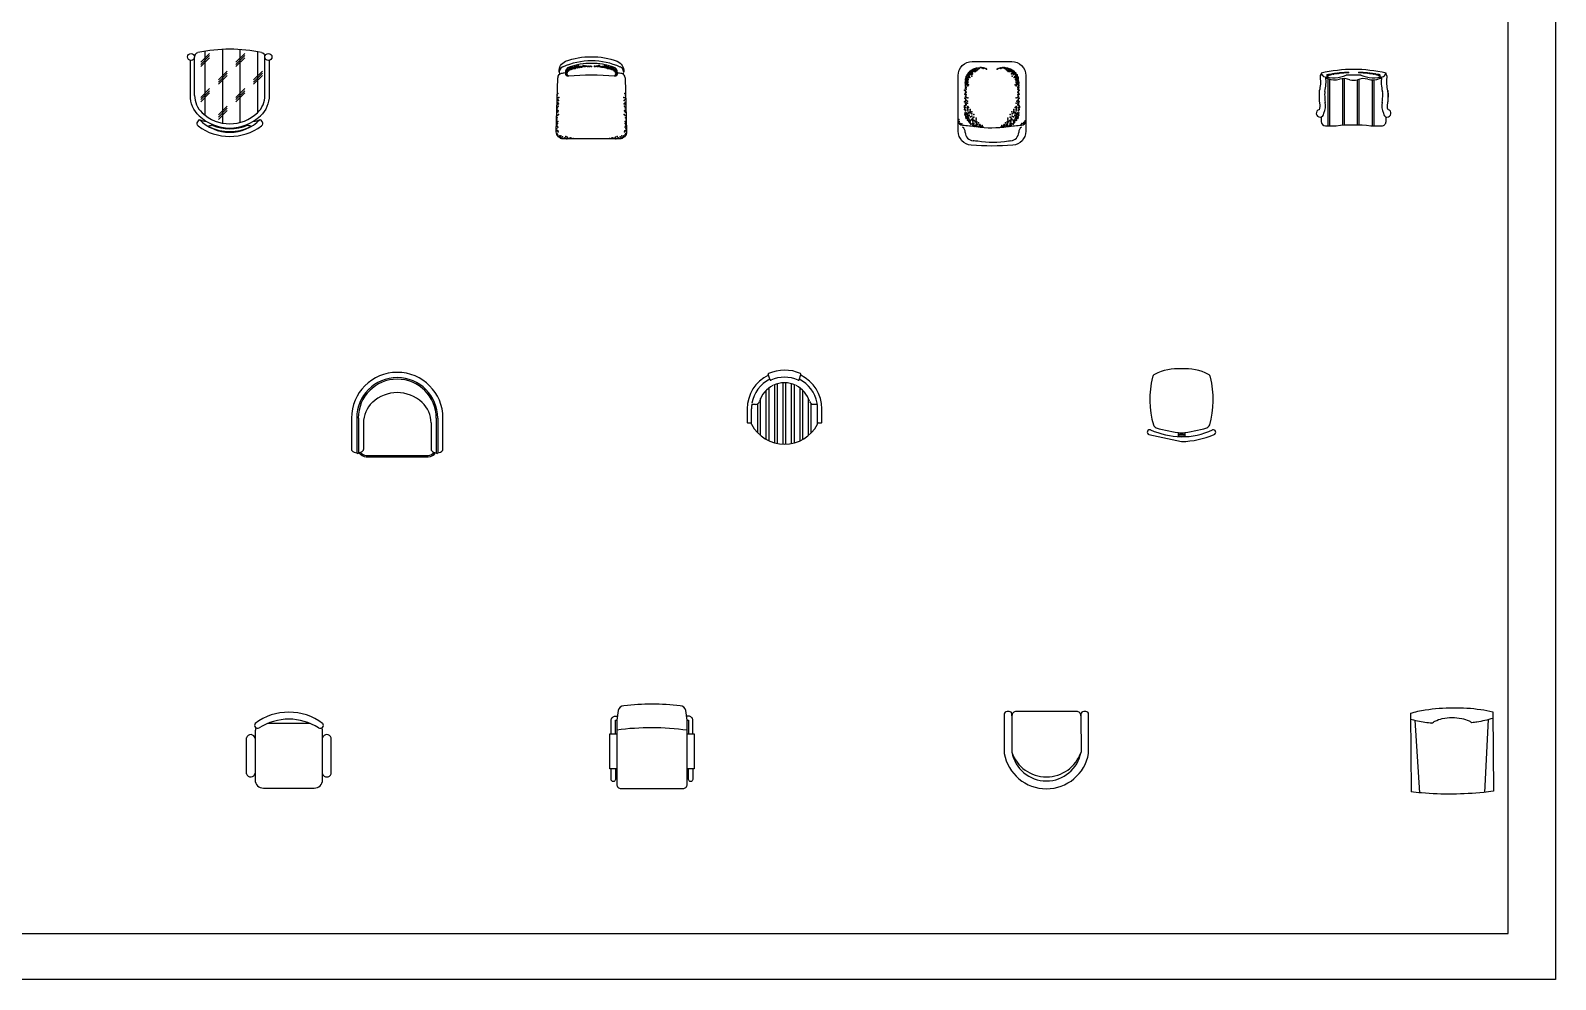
# Model space of a CAD drawing. Header units: inches. Extents: x 13 to 55.5, y 11.7 to 36.5.
# Drawn here: x 23.16 to 34, y 11.71 to 18.45 of the extents above; entities that cross this region are included whole.
import ezdxf

# ---------------------------------------------------------------- set-up
doc = ezdxf.new("R2010")
doc.units = ezdxf.units.IN
doc.header["$MEASUREMENT"] = 0
doc.layers.add('02', color=2, linetype='Continuous')
doc.layers.add('kadrbm', color=4, linetype='Continuous')

# ---------------------------------------------------------------- blocks, each defined once
blk = doc.blocks.new('kadrbm')
at = {"layer": 'kadrbm', "color": 4}
blk.add_lwpolyline([(0, 0), (0, 24.797), (21, 24.797), (21, 0), (0, 0)], close=True, dxfattribs=at)
blk.add_lwpolyline([(20.663, 0.326), (20.663, 24.46), (0.337, 24.46), (0.337, 0.326), (20.663, 0.326)], dxfattribs=at)

msp = doc.modelspace()

# ---------------------------------------------------------------- linework, layer by layer
at = {"layer": '02'}
for p, q in [((24.531, 17.796), (24.531, 18.32)), ((24.656, 17.801), (24.656, 18.318)), ((24.331, 17.993), (24.331, 18.267)), ((24.438, 18.291), (24.375, 18.229)), ((24.438, 18.276), (24.375, 18.213)), ((24.438, 18.26), (24.375, 18.197)), ((24.406, 17.851), (24.406, 18.307)), ((24.688, 18.291), (24.625, 18.229)), ((24.688, 18.276), (24.625, 18.213)), ((24.688, 18.26), (24.625, 18.197)), ((24.781, 17.873), (24.781, 18.302)), ((24.831, 17.993), (24.831, 18.267)), ((24.563, 18.166), (24.5, 18.104)), ((24.563, 18.151), (24.5, 18.088)), ((24.563, 18.135), (24.5, 18.072)), ((24.813, 18.166), (24.75, 18.104)), ((24.813, 18.151), (24.75, 18.088)), ((24.813, 18.135), (24.75, 18.072)), ((32.386, 17.777), (32.386, 18.112)), ((32.398, 17.777), (32.398, 18.108)), ((32.49, 17.782), (32.49, 18.112)), ((32.502, 17.783), (32.502, 18.112)), ((32.595, 17.784), (32.595, 18.103)), ((32.607, 17.784), (32.607, 18.108)), ((32.7, 17.777), (32.7, 18.103)), ((32.712, 17.777), (32.712, 18.103)), ((24.438, 18.041), (24.375, 17.979)), ((24.438, 18.026), (24.375, 17.963)), ((24.438, 18.01), (24.375, 17.947)), ((24.688, 18.041), (24.625, 17.979)), ((24.688, 18.026), (24.625, 17.963)), ((24.688, 18.01), (24.625, 17.947)), ((24.563, 17.916), (24.5, 17.854)), ((24.563, 17.901), (24.5, 17.838)), ((24.563, 17.885), (24.5, 17.822)), ((32.337, 17.84), (32.337, 17.807)), ((28.42, 15.972), (28.406, 16.01)), ((28.453, 15.525), (28.453, 15.937)), ((28.473, 15.521), (28.473, 15.944)), ((28.513, 15.516), (28.513, 15.951)), ((28.533, 15.516), (28.533, 15.951)), ((28.573, 15.521), (28.573, 15.944)), ((28.593, 15.525), (28.593, 15.937)), ((28.626, 15.972), (28.64, 16.01)), ((28.353, 15.577), (28.353, 15.839)), ((28.393, 15.55), (28.393, 15.898)), ((28.413, 15.54), (28.413, 15.915)), ((28.633, 15.54), (28.633, 15.915)), ((28.653, 15.55), (28.653, 15.898)), ((28.693, 15.577), (28.693, 15.839)), ((28.288, 15.656), (28.288, 15.766)), ((28.317, 15.797), (28.29, 15.797)), ((28.333, 15.595), (28.333, 15.802)), ((28.713, 15.595), (28.713, 15.803)), ((28.729, 15.798), (28.756, 15.798)), ((28.758, 15.656), (28.758, 15.766)), ((25.483, 15.7), (25.483, 15.453)), ((25.495, 15.7), (25.495, 15.453)), ((25.531, 15.666), (25.531, 15.476)), ((26.011, 15.666), (26.011, 15.476)), ((26.048, 15.7), (26.048, 15.453)), ((26.06, 15.7), (26.06, 15.453)), ((25.551, 15.435), (25.991, 15.435)), ((25.551, 15.425), (25.991, 15.425)), ((30.139, 13.586), (30.138, 13.327)), ((30.629, 13.586), (30.63, 13.327)), ((32.97, 13.603), (32.975, 13.046)), ((33.002, 13.555), (33.036, 13.038)), ((33.523, 13.56), (33.496, 13.041)), ((33.555, 13.614), (33.56, 13.05)), ((24.761, 13.471), (24.761, 13.131)), ((25.15, 13.531), (24.852, 13.531)), ((25.241, 13.131), (25.241, 13.471)), ((24.7, 13.174), (24.7, 13.429)), ((25.301, 13.174), (25.301, 13.429)), ((24.821, 13.071), (25.181, 13.071))]:
    msp.add_line(p, q, dxfattribs=at)
for points in [[(24.363, 17.848, -0.205258), (24.301, 17.993), (24.301, 18.242, -2.046288)], [(24.861, 18.242), (24.861, 17.993, -0.205258), (24.799, 17.848, -0.050467)], [(26.921, 18.16, -0.324147), (26.967, 18.235, -0.179671), (27.334, 18.235, -0.324147), (27.38, 18.16, -0.10979)], [(26.951, 17.684, -0.421915), (26.901, 17.735), (26.911, 18.118, -0.244429)], [(27.391, 18.118), (27.401, 17.735, -0.421915), (27.351, 17.684), (26.951, 17.684)], [(32.797, 18.142), (32.797, 18.151, 0.115377), (32.337, 18.151), (32.337, 18.142, 0.326935), (32.329, 18.121, -0.095089), (32.323, 18.026, 0.052432), (32.321, 18.006, 0.035814), (32.325, 17.937, -0.14756), (32.322, 17.891, 1.073947)], [(32.812, 17.891, -0.14756), (32.809, 17.937, 0.062321), (32.811, 18.026, -0.095089), (32.805, 18.121, 0.237248)], [(24.356, 17.776, -0.430774), (24.353, 17.805), (24.366, 17.821, 0.120001), (24.414, 17.809, -0.050467)], [(24.749, 17.809, 0.120001), (24.796, 17.821), (24.81, 17.805, -0.430774), (24.806, 17.776, -0.161841)], [(32.367, 17.777), (32.444, 17.777, -0.061235), (32.69, 17.777), (32.767, 17.777, 0.414214), (32.797, 17.807), (32.797, 17.84, 1.073951)], [(31.524, 15.632, 0.254463), (31.544, 15.652, 0.131708), (31.55, 15.991, 0.210193), (31.535, 16.01, 0.147862), (31.344, 16.05, 0.147862), (31.153, 16.01, 0.210193), (31.138, 15.991, 0.131715), (31.144, 15.652, 0.254396), (31.164, 15.632, 0.041888)], [(26.096, 15.476), (26.096, 15.7, 1), (25.446, 15.7), (25.446, 15.476, 0.126121)], [(28.409, 16.016, 0.390259), (28.406, 16.01), (28.408, 16.005, 0.288468), (28.258, 15.766), (28.258, 15.671, 0.414214), (28.263, 15.666), (28.283, 15.666, 0.414214), (28.288, 15.671)], [(28.758, 15.671, 0.414214), (28.763, 15.666), (28.783, 15.666, 0.414214), (28.788, 15.671), (28.788, 15.766, 0.288467), (28.638, 16.005), (28.639, 16.01, 0.389804), (28.637, 16.016, 0.216741)], [(28.288, 15.656, 0.598364), (28.758, 15.656)], [(31.124, 15.617, 0.963149), (31.112, 15.583), (31.344, 15.533, 0.091316), (31.575, 15.583, 0.96263), (31.564, 15.617, -0.105377)], [(31.319, 15.599), (31.319, 15.569, -0.085331)], [(31.369, 15.568), (31.369, 15.599, 0.041465)], [(25.447, 15.472), (25.449, 15.469, 0.168361)], [(25.482, 15.453), (25.483, 15.453, 0.510469)], [(25.493, 15.451), (25.495, 15.453, 0.016175)], [(25.498, 15.454, 0.206123), (25.551, 15.425)], [(25.974, 15.425), (25.991, 15.425, 0.20954), (26.044, 15.454, 0.010908)], [(26.047, 15.453), (26.048, 15.453, 0.643234), (26.06, 15.453), (26.06, 15.453, 0.172873)], [(26.093, 15.469), (26.094, 15.47, 0.17909)], [(27.291, 13.458), (27.291, 13.553, -0.414214), (27.321, 13.583), (27.336, 13.583)], [(27.871, 13.458), (27.871, 13.553, 0.414214), (27.841, 13.583), (27.827, 13.583)], [(32.97, 13.603, -0.035758), (33.076, 13.627, -0.073097), (33.47, 13.63, -0.028387), (33.555, 13.613, -0.092101)], [(33.123, 13.532, -0.009463), (33.074, 13.538, -0.036306), (32.97, 13.56, -0.090793)], [(33.123, 13.532, -0.054332), (33.145, 13.547, -0.064948), (33.197, 13.565, -0.102466), (33.335, 13.566, -0.064948), (33.387, 13.549, -0.049412), (33.408, 13.536, -0.174704)], [(33.555, 13.567, -0.03974), (33.443, 13.541, -0.006831), (33.408, 13.536, -0.035483)], [(27.321, 13.208), (27.321, 13.133, -1), (27.291, 13.133), (27.291, 13.208)], [(27.871, 13.208), (27.871, 13.133, -1), (27.841, 13.133), (27.841, 13.208)], [(33.56, 13.05, -0.0142), (33.491, 13.041, -0.047947), (33.049, 13.037, -0.015451), (32.975, 13.046, -0.070776)]]:
    msp.add_lwpolyline(points, format="xyb", dxfattribs=at)
for points in [[(29.757, 18.134, -0.414214), (29.857, 18.234), (30.137, 18.234, -0.414214), (30.237, 18.134), (30.237, 17.739, -0.391653), (30.145, 17.639, -0.038837), (29.849, 17.639, -0.391653), (29.757, 17.739)], [(27.831, 13.554), (27.821, 13.622, 0.371868), (27.782, 13.656, 0.059974), (27.381, 13.656, 0.371868), (27.341, 13.622), (27.331, 13.554), (27.331, 13.098, 0.414214), (27.361, 13.068), (27.801, 13.068, 0.414214), (27.831, 13.098)], [(30.629, 13.586, 0.414214), (30.599, 13.616), (30.169, 13.616, 0.414214), (30.139, 13.586, 0.020462), (30.139, 13.596, 0.414214), (30.119, 13.616), (30.104, 13.616, 0.414214), (30.084, 13.596), (30.084, 13.317, 0.833827), (30.684, 13.317), (30.684, 13.596, 0.414214), (30.664, 13.616), (30.649, 13.616, 0.414214), (30.629, 13.596, -0.014521)]]:
    msp.add_lwpolyline(points, format="xyb", close=True, dxfattribs=at)
for points in [[(32.337, 17.84), (32.337, 17.807)], [(27.321, 13.458), (27.321, 13.553), (27.331, 13.553)], [(27.831, 13.553), (27.841, 13.553), (27.841, 13.458)], [(27.331, 13.208), (27.281, 13.208), (27.281, 13.458), (27.331, 13.458)], [(27.831, 13.458), (27.881, 13.458), (27.881, 13.208), (27.831, 13.208)]]:
    msp.add_lwpolyline(points, dxfattribs=at)
for centre in [(24.306, 18.266), (24.856, 18.266)]:
    msp.add_circle(centre, 0.025, dxfattribs=at)
for centre, radius, start, end in [((24.581, 17.264), 1.057, 77.6264, 102.3736), ((24.361, 18.267), 0.03, 102.3736, 180), ((24.801, 18.267), 0.03, 0, 77.6264), ((27.151, 17.735), 0.503, 65.9241, 114.0759), ((27.151, 17.72), 0.5, 71.6247, 108.3753), ((26.941, 18.118), 0.03, 101.4692, 178.4976), ((26.961, 18.158), 0.04, 113.4523, 201.8188), ((26.999, 17.829), 0.325, 95.931, 101.4692), ((27.006, 18.156), 0.04, 108.3753, 184.0305), ((26.956, 18.153), 0.01, 354.7959, 4.0305), ((26.986, 18.15), 0.02, 174.7959, 270), ((27.151, 16.241), 1.896, 85.0086, 94.9914), ((27.296, 18.156), 0.04, 355.9695, 71.6247), ((27.316, 18.15), 0.02, 270, 5.2041), ((27.345, 18.153), 0.01, 175.9695, 185.2041), ((27.302, 17.829), 0.325, 78.5308, 84.069), ((27.34, 18.158), 0.04, 338.1812, 66.5477), ((27.361, 18.118), 0.03, 1.5024, 78.5308), ((32.354, 18.123), 0.025, 123.715, 185.1579), ((32.379, 18.163), 0.0436, 196.5157, 233.948), ((32.359, 18.136), 0.01, 233.948, 254.5086), ((32.421, 18.361), 0.243, 254.5086, 292.6828), ((32.085, 18.089), 0.286, 346.2996, 6.87), ((32.373, 18.072), 0.0421, 75.0565, 93.9131), ((32.432, 18.224), 0.121, 246.6341, 286.4216), ((32.497, 18.009), 0.103, 64.9717, 107.4563), ((32.567, 17.167), 0.97, 86.8653, 93.1347), ((32.567, 19.072), 0.97, 268.4274, 271.5726), ((32.637, 18.009), 0.103, 72.5437, 115.0283), ((32.713, 18.361), 0.243, 247.3172, 285.4914), ((32.703, 18.224), 0.121, 253.5784, 293.3659), ((32.762, 18.072), 0.0421, 86.0869, 104.9435), ((33.049, 18.089), 0.286, 173.13, 193.7004), ((32.775, 18.136), 0.01, 285.4914, 306.052), ((32.755, 18.163), 0.0436, 306.052, 343.4843), ((32.781, 18.123), 0.025, 354.8421, 56.285), ((24.501, 17.993), 0.17, 180, 226.3972), ((24.661, 17.993), 0.17, 313.6028, 0), ((32.461, 18), 0.1, 168.0054, 180.1418), ((32.805, 18.001), 0.444, 180.1418, 187.4614), ((32.33, 18.001), 0.444, 352.5386, 359.8582), ((32.674, 18), 0.1, 359.8582, 11.9946), ((32.33, 18.001), 0.484, 352.3195, 0.524), ((32.714, 18.005), 0.1, 0.524, 12.5295), ((32.328, 17.865), 0.0266, 102.3475, 0.2186), ((32.248, 17.919), 0.119, 333.3369, 12.1777), ((32.886, 17.919), 0.119, 167.8223, 206.6631), ((32.806, 17.865), 0.0266, 179.7814, 77.6525), ((24.581, 18.077), 0.376, 233.2277, 306.7723), ((24.581, 18.077), 0.316, 226.3972, 313.6028), ((24.581, 18.034), 0.303, 224.7867, 315.2133), ((24.581, 18.077), 0.286, 226.3972, 313.6028), ((24.409, 17.899), 0.125, 277.5481, 291.4007), ((24.581, 18.077), 0.321, 246.8708, 293.1292), ((24.409, 17.899), 0.13, 293.6376, 296.6601), ((24.753, 17.899), 0.13, 243.3399, 246.3624), ((24.753, 17.899), 0.125, 248.5993, 262.4519), ((29.787, 17.811), 0.03, 180, 270), ((29.997, 19.645), 1.875, 263.5698, 266.6048), ((29.997, 18.445), 0.682, 260.5962, 279.4374), ((29.997, 19.645), 1.875, 273.4288, 276.4302), ((30.207, 17.811), 0.03, 270, 0), ((32.367, 17.807), 0.03, 180, 270), ((24.581, 18.077), 0.341, 244.6747, 295.3253), ((29.768, 17.732), 0.0396, 357.2839, 59.2255), ((29.867, 17.731), 0.06, 181.6799, 265.8929), ((29.997, 19.542), 1.875, 265.8929, 266.8841), ((30.002, 18.343), 0.682, 261.0071, 279.4374), ((29.997, 19.542), 1.875, 273.5605, 274.1071), ((30.127, 17.731), 0.06, 274.1071, 358.3201), ((30.227, 17.732), 0.0396, 120.7745, 182.7161), ((28.523, 15.766), 0.275, 65.5416, 114.5532), ((25.771, 15.7), 0.288, 0, 180), ((25.771, 15.7), 0.277, 0, 180), ((28.523, 15.766), 0.235, 116.5019, 170.3823), ((28.523, 15.766), 0.185, 116.5019, 163.543), ((28.425, 15.974), 0.005, 199.7162, 295.397), ((28.523, 15.766), 0.225, 64.7015, 115.397), ((28.523, 15.766), 0.185, 64.7015, 115.397), ((28.523, 15.766), 0.185, 16.9107, 63.5961), ((28.622, 15.974), 0.005, 244.7015, 340.3574), ((28.523, 15.766), 0.235, 10.1304, 63.5961), ((25.771, 15.623), 0.258, 46.7555, 133.2445), ((25.731, 15.666), 0.2, 133.2445, 180), ((25.811, 15.666), 0.2, 0, 46.7555), ((28.523, 15.766), 0.235, 171.2151, 180), ((28.317, 15.827), 0.03, 270, 343.543), ((28.729, 15.828), 0.03, 196.9107, 270), ((28.523, 15.766), 0.235, 0, 9.3014), ((31.359, 16.161), 0.593, 246.6396, 268.2962), ((31.44, 16.539), 0.949, 253.077, 264.2224), ((31.353, 16.05), 0.482, 268.5498, 295.9153), ((31.245, 16.548), 0.958, 275.9374, 286.9099), ((31.344, 15.697), 0.104, 256.2646, 283.9599), ((31.344, 15.697), 0.114, 257.4851, 282.7187), ((31.344, 15.697), 0.124, 258.5051, 281.6817), ((25.456, 15.476), 0.01, 180, 224.3542), ((25.489, 15.508), 0.0555, 224.3542, 263.7884), ((25.489, 15.456), 0.00659, 204.499, 335.501), ((25.489, 15.508), 0.0555, 276.2116, 315.6458), ((25.558, 15.5), 0.0655, 221.6375, 264.1714), ((25.521, 15.476), 0.01, 315.6458, 0), ((25.985, 15.5), 0.0655, 275.3728, 318.3251), ((26.021, 15.476), 0.01, 180, 224.3542), ((26.054, 15.508), 0.0555, 224.3542, 263.7884), ((26.054, 15.508), 0.0555, 276.2116, 315.6458), ((26.086, 15.476), 0.01, 315.6458, 0), ((25.001, 13.211), 0.4, 53.1301, 126.8699), ((25.001, 13.168), 0.393, 57.5758, 122.4242), ((24.73, 13.42), 0.0312, 9.2946, 163.7398), ((24.779, 13.518), 0.0219, 143.3099, 302.0274), ((24.821, 13.471), 0.06, 152.4156, 180), ((25.224, 13.518), 0.0219, 237.9726, 36.6901), ((25.181, 13.471), 0.06, 0, 27.5844), ((25.271, 13.42), 0.0312, 16.2602, 163.7398), ((27.577, 11.636), 1.864, 82.1648, 97.5772), ((30.384, 13.411), 0.26, 198.891, 341.109), ((30.384, 13.372), 0.25, 190.3555, 349.6445), ((24.73, 13.182), 0.0312, 196.2602, 350.7054), ((24.821, 13.131), 0.06, 180, 270), ((25.181, 13.131), 0.06, 270, 0), ((25.271, 13.182), 0.0312, 196.2602, 343.7398)]:
    msp.add_arc(centre, radius, start, end, dxfattribs=at)
for p in [(26.968, 18.15), (26.969, 18.151), (26.97, 18.16), (26.97, 18.142), (26.971, 18.162), (26.971, 18.149), (26.972, 18.168), (26.972, 18.143), (26.973, 18.137), (26.974, 18.154), (26.975, 18.163), (26.975, 18.157), (26.975, 18.135), (26.976, 18.171), (26.976, 18.151), (26.977, 18.174), (26.977, 18.161), (26.978, 18.178), (26.978, 18.159), (26.978, 18.139), (26.979, 18.182), (26.979, 18.152), (26.979, 18.134), (26.981, 18.133), (26.982, 18.167), (26.983, 18.173), (26.984, 18.164), (26.986, 18.177), (26.986, 18.131), (26.988, 18.174), (26.989, 18.176), (26.989, 18.167), (26.992, 18.178), (26.993, 18.187), (26.993, 18.174), (26.996, 18.185), (26.996, 18.178), (26.996, 18.175), (26.999, 18.191), (27.004, 18.178), (27.005, 18.181), (27.008, 18.188), (27.01, 18.183), (27.011, 18.19), (27.011, 18.179), (27.012, 18.183), (27.016, 18.193), (27.017, 18.185), (27.021, 18.184), (27.022, 18.191), (27.027, 18.188), (27.027, 18.185), (27.028, 18.194), (27.032, 18.199), (27.032, 18.185), (27.033, 18.187), (27.035, 18.192), (27.036, 18.187), (27.036, 18.184), (27.04, 18.191), (27.041, 18.195), (27.043, 18.198), (27.045, 18.19), (27.048, 18.205), (27.05, 18.197), (27.05, 18.192), (27.05, 18.189), (27.053, 18.194), (27.054, 18.19), (27.055, 18.196), (27.058, 18.202), (27.06, 18.195), (27.062, 18.198), (27.063, 18.192), (27.07, 18.198), (27.071, 18.195), (27.071, 18.193), (27.074, 18.199), (27.077, 18.195), (27.079, 18.198), (27.081, 18.194), (27.084, 18.196), (27.091, 18.197), (27.092, 18.205), (27.098, 18.201), (27.102, 18.198), (27.103, 18.203), (27.107, 18.198), (27.11, 18.201), (27.116, 18.201), (27.123, 18.199), (27.128, 18.201), (27.128, 18.199), (27.137, 18.199), (27.142, 18.201), (27.15, 18.199), (27.151, 18.199), (27.173, 18.201), (27.173, 18.199), (27.178, 18.199), (27.185, 18.201), (27.191, 18.201), (27.191, 18.198), (27.199, 18.198), (27.2, 18.205), (27.204, 18.201), (27.208, 18.198), (27.209, 18.205), (27.218, 18.196), (27.22, 18.194), (27.223, 18.196), (27.224, 18.195), (27.227, 18.199), (27.23, 18.193), (27.231, 18.198), (27.234, 18.193), (27.239, 18.193), (27.24, 18.198), (27.243, 18.202), (27.245, 18.192), (27.248, 18.194), (27.249, 18.19), (27.252, 18.197), (27.253, 18.205), (27.254, 18.192), (27.256, 18.188), (27.257, 18.19), (27.259, 18.198), (27.26, 18.195), (27.265, 18.187), (27.265, 18.184), (27.266, 18.192), (27.268, 18.187), (27.269, 18.199), (27.269, 18.185), (27.271, 18.185), (27.272, 18.188), (27.273, 18.194), (27.278, 18.183), (27.279, 18.191), (27.279, 18.187), (27.283, 18.182), (27.285, 18.193), (27.289, 18.186), (27.289, 18.183), (27.29, 18.179), (27.293, 18.188), (27.295, 18.181), (27.295, 18.178), (27.298, 18.177), (27.301, 18.184), (27.302, 18.191), (27.302, 18.179), (27.305, 18.185), (27.305, 18.175), (27.308, 18.187), (27.308, 18.174), (27.309, 18.178), (27.312, 18.167), (27.313, 18.18), (27.313, 18.174), (27.316, 18.165), (27.316, 18.131), (27.318, 18.131), (27.319, 18.166), (27.32, 18.174), (27.32, 18.162), (27.32, 18.133), (27.321, 18.159), (27.322, 18.182), (27.322, 18.167), (27.322, 18.152), (27.322, 18.134), (27.323, 18.178), (27.323, 18.139), (27.324, 18.174), (27.324, 18.164), (27.324, 18.156), (27.325, 18.151), (27.326, 18.157), (27.326, 18.145), (27.326, 18.135), (27.327, 18.154), (27.327, 18.14), (27.328, 18.149), (27.329, 18.168), (27.33, 18.162), (27.331, 18.153), (27.331, 18.145), (27.332, 18.157), (27.334, 18.15), (29.809, 18.103), (29.81, 18.109), (29.811, 18.116), (29.811, 18.115), (29.812, 18.098), (29.813, 18.104), (29.814, 18.127), (29.814, 18.125), (29.814, 18.119), (29.815, 18.109), (29.816, 18.128), (29.818, 18.133), (29.818, 18.115), (29.819, 18.121), (29.819, 18.098), (29.82, 18.109), (29.821, 18.139), (29.824, 18.142), (29.824, 18.135), (29.824, 18.103), (29.824, 18.099), (29.827, 18.133), (29.827, 18.123), (29.828, 18.139), (29.828, 18.117), (29.829, 18.148), (29.829, 18.105), (29.83, 18.153), (29.831, 18.129), (29.834, 18.144), (29.835, 18.156), (29.835, 18.154), (29.835, 18.13), (29.837, 18.148), (29.837, 18.141), (29.838, 18.161), (29.839, 18.157), (29.84, 18.119), (29.842, 18.166), (29.842, 18.159), (29.843, 18.15), (29.844, 18.142), (29.845, 18.165), (29.848, 18.162), (29.848, 18.157), (29.849, 18.17), (29.852, 18.149), (29.853, 18.173), (29.853, 18.13), (29.854, 18.163), (29.854, 18.154), (29.854, 18.141), (29.857, 18.167), (29.857, 18.155), (29.858, 18.145), (29.859, 18.173), (29.86, 18.176), (29.864, 18.163), (29.865, 18.178), (29.866, 18.173), (29.867, 18.176), (29.871, 18.182), (29.872, 18.18), (29.873, 18.172), (29.873, 18.162), (29.877, 18.178), (29.879, 18.183), (29.88, 18.168), (29.881, 18.177), (29.881, 18.163), (29.885, 18.183), (29.887, 18.186), (29.887, 18.173), (29.89, 18.169), (29.897, 18.186), (29.897, 18.178), (29.899, 18.181), (29.902, 18.187), (29.906, 18.183), (29.912, 18.19), (29.92, 18.19), (29.925, 18.189), (29.93, 18.189), (29.935, 18.184), (29.939, 18.188), (29.942, 18.186), (29.953, 18.184), (29.959, 18.18), (30.035, 18.18), (30.041, 18.184), (30.052, 18.186), (30.059, 18.184), (30.061, 18.189), (30.069, 18.189), (30.074, 18.19), (30.08, 18.188), (30.083, 18.19), (30.088, 18.183), (30.09, 18.189), (30.093, 18.187), (30.095, 18.181), (30.097, 18.186), (30.097, 18.178), (30.104, 18.186), (30.104, 18.169), (30.107, 18.186), (30.107, 18.173), (30.109, 18.183), (30.113, 18.184), (30.113, 18.177), (30.113, 18.163), (30.114, 18.168), (30.116, 18.169), (30.117, 18.178), (30.122, 18.18), (30.122, 18.172), (30.122, 18.162), (30.123, 18.182), (30.128, 18.173), (30.129, 18.178), (30.13, 18.163), (30.134, 18.176), (30.135, 18.173), (30.136, 18.145), (30.137, 18.167), (30.14, 18.163), (30.14, 18.154), (30.141, 18.173), (30.141, 18.13), (30.142, 18.149), (30.145, 18.17), (30.145, 18.16), (30.146, 18.162), (30.15, 18.142), (30.151, 18.15), (30.152, 18.166), (30.152, 18.159), (30.154, 18.119), (30.155, 18.163), (30.158, 18.148), (30.159, 18.156), (30.159, 18.154), (30.159, 18.127), (30.161, 18.144), (30.163, 18.129), (30.164, 18.153), (30.165, 18.148), (30.165, 18.105), (30.166, 18.15), (30.166, 18.139), (30.166, 18.117), (30.167, 18.123), (30.17, 18.142), (30.17, 18.135), (30.17, 18.103), (30.17, 18.099), (30.174, 18.13), (30.174, 18.109), (30.175, 18.138), (30.175, 18.121), (30.175, 18.098), (30.176, 18.133), (30.176, 18.132), (30.176, 18.115), (30.178, 18.126), (30.179, 18.109), (30.18, 18.125), (30.18, 18.119), (30.181, 18.104), (30.182, 18.098), (30.183, 18.121), (30.183, 18.115), (30.184, 18.116), (30.184, 18.109), (32.379, 18.129), (32.38, 18.14), (32.38, 18.133), (32.38, 18.125), (32.381, 18.138), (32.382, 18.129), (32.385, 18.132), (32.386, 18.136), (32.389, 18.135), (32.391, 18.142), (32.393, 18.142), (32.395, 18.139), (32.397, 18.14), (32.4, 18.141), (32.401, 18.139), (32.403, 18.141), (32.408, 18.142), (32.411, 18.144), (32.418, 18.146), (32.42, 18.146), (32.423, 18.147), (32.424, 18.144), (32.427, 18.147), (32.434, 18.148), (32.44, 18.149), (32.441, 18.149), (32.447, 18.149), (32.454, 18.15), (32.457, 18.149), (32.463, 18.151), (32.464, 18.15), (32.469, 18.152), (32.471, 18.152), (32.477, 18.153), (32.483, 18.153), (32.49, 18.154), (32.494, 18.154), (32.496, 18.153), (32.505, 18.155), (32.509, 18.155), (32.511, 18.155), (32.517, 18.156), (32.523, 18.156), (32.53, 18.156), (32.605, 18.156), (32.611, 18.156), (32.617, 18.156), (32.626, 18.155), (32.629, 18.155), (32.632, 18.155), (32.638, 18.153), (32.644, 18.154), (32.651, 18.153), (32.657, 18.153), (32.663, 18.152), (32.669, 18.151), (32.67, 18.15), (32.671, 18.151), (32.68, 18.15), (32.683, 18.149), (32.687, 18.149), (32.695, 18.149), (32.699, 18.148), (32.705, 18.147), (32.707, 18.147), (32.71, 18.144), (32.711, 18.147), (32.719, 18.145), (32.721, 18.145), (32.728, 18.142), (32.733, 18.142), (32.733, 18.139), (32.737, 18.14), (32.739, 18.142), (32.741, 18.142), (32.746, 18.141), (32.746, 18.135), (32.749, 18.132), (32.75, 18.14), (32.752, 18.137), (32.752, 18.129), (32.754, 18.134), (32.755, 18.125), (26.908, 17.994), (26.913, 18.007), (27.388, 18.007), (27.393, 17.994), (29.803, 18.029), (29.804, 18.002), (29.806, 18.081), (29.808, 18.094), (29.808, 18.063), (29.808, 18.052), (29.808, 18.026), (29.808, 18.016), (29.808, 18.006), (29.809, 18.081), (29.809, 18.073), (29.809, 18.07), (29.809, 18.041), (29.81, 18.086), (29.81, 18.06), (29.812, 18.084), (29.812, 18.077), (29.812, 18.056), (29.813, 18.089), (29.813, 18.073), (29.813, 18.048), (29.813, 18.016), (29.813, 17.997), (29.814, 18.094), (29.814, 18.036), (29.818, 18.091), (29.818, 18.083), (29.821, 18.069), (29.822, 18.077), (29.825, 18.094), (29.825, 18.085), (29.826, 18.061), (29.831, 18.068), (30.163, 18.068), (30.168, 18.061), (30.169, 18.094), (30.169, 18.085), (30.172, 18.077), (30.174, 18.069), (30.176, 18.083), (30.18, 18.094), (30.18, 18.036), (30.181, 18.089), (30.181, 18.073), (30.181, 18.048), (30.181, 18.016), (30.181, 17.997), (30.182, 18.084), (30.182, 18.056), (30.185, 18.081), (30.185, 18.07), (30.185, 18.041), (30.186, 18.094), (30.186, 18.09), (30.186, 18.073), (30.186, 18.026), (30.186, 18.016), (30.186, 18.006), (30.187, 18.063), (30.187, 18.052), (30.188, 18.085), (30.188, 18.076), (30.19, 18.002), (30.191, 18.029), (26.908, 17.978), (26.91, 17.905), (26.91, 17.887), (26.912, 17.967), (26.912, 17.943), (26.912, 17.931), (26.915, 17.916), (26.915, 17.883), (26.917, 17.956), (26.917, 17.933), (26.919, 17.978), (27.382, 17.978), (27.384, 17.956), (27.384, 17.933), (27.386, 17.916), (27.386, 17.883), (27.39, 17.967), (27.39, 17.943), (27.39, 17.931), (27.391, 17.905), (27.391, 17.887), (27.393, 17.978), (29.801, 17.915), (29.802, 17.906), (29.803, 17.947), (29.803, 17.918), (29.803, 17.893), (29.804, 17.974), (29.805, 17.901), (29.806, 17.89), (29.807, 17.906), (29.808, 17.97), (29.808, 17.96), (29.808, 17.95), (29.808, 17.924), (29.808, 17.882), (29.809, 17.987), (29.809, 17.935), (29.811, 17.887), (29.812, 17.921), (29.813, 17.981), (29.813, 17.979), (29.813, 17.96), (29.813, 17.929), (29.814, 17.94), (29.821, 17.908), (29.822, 17.951), (29.822, 17.899), (29.824, 17.938), (29.825, 17.892), (29.825, 17.882), (29.826, 17.976), (29.826, 17.915), (29.831, 17.908), (29.841, 17.883), (29.842, 17.893), (30.152, 17.893), (30.153, 17.883), (30.163, 17.908), (30.168, 17.976), (30.168, 17.915), (30.169, 17.892), (30.169, 17.882), (30.17, 17.938), (30.172, 17.899), (30.173, 17.951), (30.174, 17.908), (30.18, 17.94), (30.181, 17.981), (30.181, 17.979), (30.181, 17.96), (30.181, 17.929), (30.182, 17.921), (30.183, 17.887), (30.185, 17.987), (30.185, 17.935), (30.186, 17.97), (30.186, 17.96), (30.186, 17.95), (30.186, 17.882), (30.187, 17.924), (30.188, 17.906), (30.188, 17.89), (30.189, 17.901), (30.19, 17.974), (30.191, 17.947), (30.191, 17.918), (30.191, 17.893), (30.192, 17.906), (30.193, 17.915), (26.904, 17.82), (26.906, 17.785), (26.908, 17.874), (26.908, 17.833), (26.908, 17.804), (26.908, 17.774), (26.91, 17.851), (26.91, 17.793), (26.912, 17.876), (26.912, 17.807), (26.917, 17.856), (27.384, 17.856), (27.39, 17.876), (27.39, 17.807), (27.391, 17.851), (27.391, 17.793), (27.393, 17.874), (27.393, 17.833), (27.393, 17.804), (27.393, 17.774), (27.395, 17.785), (27.397, 17.82), (29.762, 17.821), (29.763, 17.807), (29.772, 17.792), (29.782, 17.79), (29.805, 17.859), (29.806, 17.853), (29.807, 17.869), (29.808, 17.864), (29.809, 17.849), (29.81, 17.858), (29.811, 17.842), (29.811, 17.839), (29.813, 17.844), (29.813, 17.835), (29.814, 17.829), (29.815, 17.859), (29.819, 17.868), (29.819, 17.833), (29.822, 17.845), (29.822, 17.834), (29.823, 17.851), (29.823, 17.828), (29.823, 17.817), (29.824, 17.862), (29.826, 17.839), (29.827, 17.815), (29.83, 17.837), (29.832, 17.826), (29.833, 17.872), (29.833, 17.863), (29.833, 17.807), (29.835, 17.849), (29.837, 17.809), (29.837, 17.801), (29.838, 17.817), (29.842, 17.876), (29.843, 17.806), (29.843, 17.795), (29.844, 17.87), (29.844, 17.84), (29.846, 17.788), (29.847, 17.818), (29.853, 17.846), (29.854, 17.863), (29.854, 17.822), (29.855, 17.876), (29.857, 17.821), (29.857, 17.791), (29.858, 17.831), (29.86, 17.827), (29.86, 17.82), (29.861, 17.794), (29.862, 17.815), (29.862, 17.804), (29.862, 17.78), (29.863, 17.783), (29.867, 17.781), (29.868, 17.858), (29.868, 17.839), (29.868, 17.78), (29.869, 17.793), (29.87, 17.814), (29.87, 17.776), (29.875, 17.779), (29.876, 17.773), (29.877, 17.804), (29.882, 17.809), (29.884, 17.783), (29.885, 17.832), (29.885, 17.82), (29.886, 17.79), (29.886, 17.775), (29.887, 17.799), (29.888, 17.783), (29.889, 17.805), (29.897, 17.787), (29.9, 17.772), (29.901, 17.799), (29.908, 17.776), (29.911, 17.787), (29.912, 17.781), (29.915, 17.774), (29.924, 17.772), (29.928, 17.779), (30.066, 17.779), (30.07, 17.772), (30.079, 17.774), (30.082, 17.781), (30.083, 17.787), (30.086, 17.776), (30.093, 17.799), (30.095, 17.776), (30.097, 17.787), (30.105, 17.805), (30.106, 17.783), (30.107, 17.799), (30.108, 17.79), (30.108, 17.775), (30.109, 17.832), (30.109, 17.82), (30.113, 17.809), (30.117, 17.804), (30.118, 17.773), (30.119, 17.779), (30.124, 17.814), (30.124, 17.776), (30.126, 17.858), (30.126, 17.839), (30.126, 17.793), (30.126, 17.78), (30.127, 17.785), (30.131, 17.783), (30.132, 17.815), (30.132, 17.804), (30.133, 17.794), (30.133, 17.78), (30.134, 17.827), (30.134, 17.82), (30.136, 17.831), (30.137, 17.821), (30.137, 17.791), (30.139, 17.876), (30.14, 17.863), (30.141, 17.846), (30.147, 17.818), (30.148, 17.788), (30.149, 17.792), (30.15, 17.87), (30.15, 17.84), (30.151, 17.806), (30.152, 17.876), (30.156, 17.817), (30.157, 17.809), (30.157, 17.801), (30.159, 17.849), (30.161, 17.872), (30.161, 17.863), (30.163, 17.826), (30.164, 17.837), (30.167, 17.815), (30.168, 17.839), (30.17, 17.862), (30.171, 17.851), (30.171, 17.828), (30.171, 17.817), (30.172, 17.845), (30.175, 17.833), (30.176, 17.868), (30.179, 17.859), (30.18, 17.829), (30.181, 17.844), (30.181, 17.835), (30.183, 17.839), (30.184, 17.858), (30.185, 17.849), (30.186, 17.864), (30.186, 17.858), (30.187, 17.869), (30.188, 17.853), (30.204, 17.785), (30.209, 17.792), (30.219, 17.794), (30.223, 17.8), (30.229, 17.802), (30.233, 17.812), (26.906, 17.756), (26.906, 17.74), (26.906, 17.722), (26.91, 17.715), (26.912, 17.767), (26.913, 17.742), (26.915, 17.733), (26.921, 17.705), (26.921, 17.7), (26.932, 17.696), (26.932, 17.689), (26.933, 17.705), (26.939, 17.689), (26.946, 17.698), (26.953, 17.687), (26.961, 17.691), (26.968, 17.7), (26.977, 17.685), (26.979, 17.695), (26.984, 17.689), (26.999, 17.691), (27.008, 17.689), (27.022, 17.687), (27.279, 17.687), (27.293, 17.689), (27.302, 17.691), (27.317, 17.689), (27.322, 17.695), (27.324, 17.685), (27.333, 17.7), (27.341, 17.691), (27.348, 17.687), (27.355, 17.698), (27.362, 17.689), (27.368, 17.705), (27.37, 17.696), (27.37, 17.689), (27.38, 17.705), (27.38, 17.7), (27.386, 17.733), (27.388, 17.742), (27.39, 17.767), (27.391, 17.715), (27.395, 17.756), (27.395, 17.74), (27.395, 17.722), (29.891, 17.771), (29.932, 17.769), (30.063, 17.769), (30.103, 17.771)]:
    msp.add_point(p, dxfattribs=at)

# ---------------------------------------------------------------- block references
at = {"layer": 'kadrbm'}
msp.add_blockref('kadrbm', (13.001, 11.712), dxfattribs=at)

doc.saveas('drawing.dxf')
